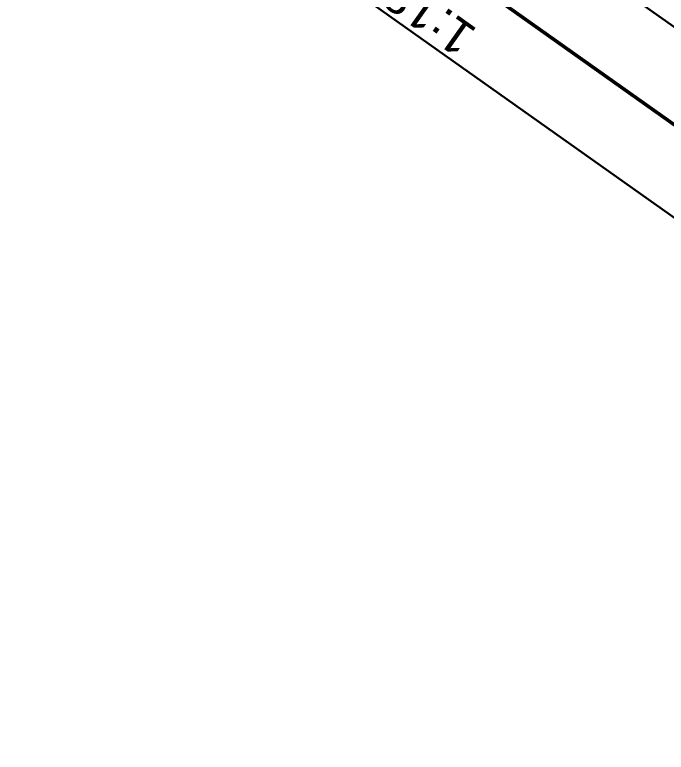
# Model space of a CAD drawing. Header units: metres. Extents: x 307927 to 319454, y 7427883 to 7434056.
# Drawn here: x 308757.31 to 308793.9, y 7432936.3 to 7432977.73 of the extents above; entities that cross this region are included whole.
import ezdxf
from ezdxf import colors
from ezdxf.entities.mleader import LeaderData, LeaderLine
from ezdxf.enums import TextEntityAlignment as Align
from ezdxf.math import Vec2, Vec3

# ---------------------------------------------------------------- set-up
doc = ezdxf.new("R2010")
doc.units = ezdxf.units.M
doc.header["$LTSCALE"] = 10
doc.layers.get('0').update_dxf_attribs({"color": 255})
doc.layers.add('2 - TIC', color=40, linetype='TIC_LINE', lineweight=30)
doc.layers.add('F-HZ-EIXO-PARADOR-V1', color=90, linetype='TIM_LINE', lineweight=30)
for name, color, linetype in [('F-HZ-AMV', 3, 'Continuous'), ('TEXTO', 3, 'Continuous'), ('U-HZ-AMV', 3, 'Continuous')]:
    doc.layers.add(name, color=color, linetype=linetype)
doc.styles.add('ARIAL', font='arial.ttf')
doc.styles.get("Standard").update_dxf_attribs({"font": 'arial.ttf'})
doc.linetypes.add('TIC_LINE', pattern='A,3.5,-0.25,["TIC",Standard,S=0.175,R=0,X=-0.05,Y=-0.1],-0.5', length=4.25)
doc.linetypes.add('TIM_LINE', pattern='A,3.5,-0.25,["TIM",Standard,S=0.175,R=0,X=-0.05,Y=-0.1],-0.5', length=4.25)

# ---------------------------------------------------------------- blocks, each defined once
blk = doc.blocks.new('AMV 1_18.5 - METADE')
at = {"layer": 'U-HZ-AMV', "ltscale": 5}
blk.add_line((-32.4, -0.005), (0.8, -0.005), dxfattribs=at)
at = {"layer": 'U-HZ-AMV', "const_width": 0.2, "flags": 128}
blk.add_lwpolyline([(-32.4, -0.005), (32.4, -0.005)], dxfattribs=at)
at = {"layer": 'U-HZ-AMV', "style": 'ARIAL'}
blk.add_attdef('1:18,5', text='', height=2, dxfattribs=at).set_placement((0, 3), align=Align.MIDDLE_CENTER)
blk = doc.blocks.new('ACAD_Jundiai-plataforma-acucar_Rn_2020 09 10 - GEOFERENCIADO')
at = {"layer": 'F-HZ-AMV'}
ref = blk.add_blockref('AMV 1_18.5 - METADE', (308781.35, 7432980.758), dxfattribs=dict(at, rotation=144.6779296088166))
ref.add_attrib('1:18,5', '1:18,5', dxfattribs={"height": 2, "rotation": 144.6779, "style": 'ARIAL'}).set_placement((308779.616, 7432978.31), align=Align.MIDDLE_CENTER)
at = {"layer": 'TEXTO'}
ml = blk.add_multileader_mtext('Standard', dxfattribs=at)
ml.set_content('', color=256)
ml.set_leader_properties()
ml.build(insert=Vec2(0, 0))
ml.multileader.update_dxf_attribs({"text_right_attachment_type": 6, "dogleg_length": 0.36})
ctx = ml.context
ctx.base_point, ctx.char_height, ctx.plane_origin, ctx.plane_x_axis, ctx.plane_y_axis = Vec3(308789.073, 7432948.976), 100, Vec3(308881.528, 7432980.983), Vec3(0.843572, -0.537016), Vec3(0.537016, 0.843572)
ctx.right_attachment, ctx.text_align_type = 6, 2
notes = []
notes.append((ctx, [(0, (1, 1, 0), (308825.825, 7432866.308), (-0.843572, 0.537016), 71.397, [(0, [(308868.594, 7432904.825)], 0, [])])]))
ctx.mtext.insert, ctx.mtext.text_direction, ctx.mtext.rotation, ctx.mtext.alignment, ctx.mtext.flow_direction = Vec3(308817.611, 7432990.081), Vec3(0.843572, -0.537016), 5.71629, 3, 5
for ctx, leaders in notes:
    for number, flags, end, landing, length, lines in leaders:
        leader = LeaderData()
        leader.index, (leader.has_last_leader_line, leader.has_dogleg_vector, leader.attachment_direction) = number, flags
        leader.last_leader_point, leader.dogleg_vector, leader.dogleg_length = Vec3(end), Vec3(landing), length
        for number, points, colour, breaks in lines:
            line = LeaderLine()
            line.index, line.vertices, line.color, line.breaks = number, Vec3.list(points), colors.encode_raw_color(colour), breaks
            leader.lines.append(line)
        ctx.leaders.append(leader)

msp = doc.modelspace()

# ---------------------------------------------------------------- linework, layer by layer
at = {"layer": '2 - TIC', "color": 40, "linetype": 'TIC_LINE', "lineweight": 30}
msp.add_lwpolyline([(308816.304, 7432961.491), (308672.506, 7433063.373, -0.09606), (308455.468, 7433290.427), (308124.709, 7433804.965, 0.009048), (308089.507, 7433857.607), (308015.493, 7433964.068)], format="xyb", dxfattribs=at)
at = {"layer": 'F-HZ-EIXO-PARADOR-V1', "lineweight": 30, "flags": 128}
msp.add_lwpolyline([(308813.702, 7432957.819), (308669.199, 7433060.201, -0.096773), (308446.934, 7433293.38), (308124.253, 7433798.483, 0.014587), (308058.603, 7433894.927), (308026.087, 7433939.82, -0.003708), (308011.017, 7433960.956, -0.003708)], format="xyb", dxfattribs=at)
at = {"layer": 'F-HZ-EIXO-PARADOR-V1', "flags": 128}
msp.add_lwpolyline([(308811.245, 7432954.351), (308666.622, 7433056.818, -0.096773), (308443.034, 7433291.386), (308398.58, 7433360.972)], format="xyb", dxfattribs=at)

# ---------------------------------------------------------------- block references
msp.add_blockref('ACAD_Jundiai-plataforma-acucar_Rn_2020 09 10 - GEOFERENCIADO', (0, 0))
at = {"layer": 'F-HZ-AMV'}
ref = msp.add_blockref('AMV 1_18.5 - METADE', (308781.35, 7432980.758), dxfattribs=dict(at, rotation=144.6779296093842))
ref.add_attrib('1:18,5', '1:18,5', dxfattribs={"height": 2, "rotation": 144.6779, "style": 'ARIAL'}).set_placement((308779.616, 7432978.31), align=Align.MIDDLE_CENTER)

doc.saveas('drawing.dxf')
